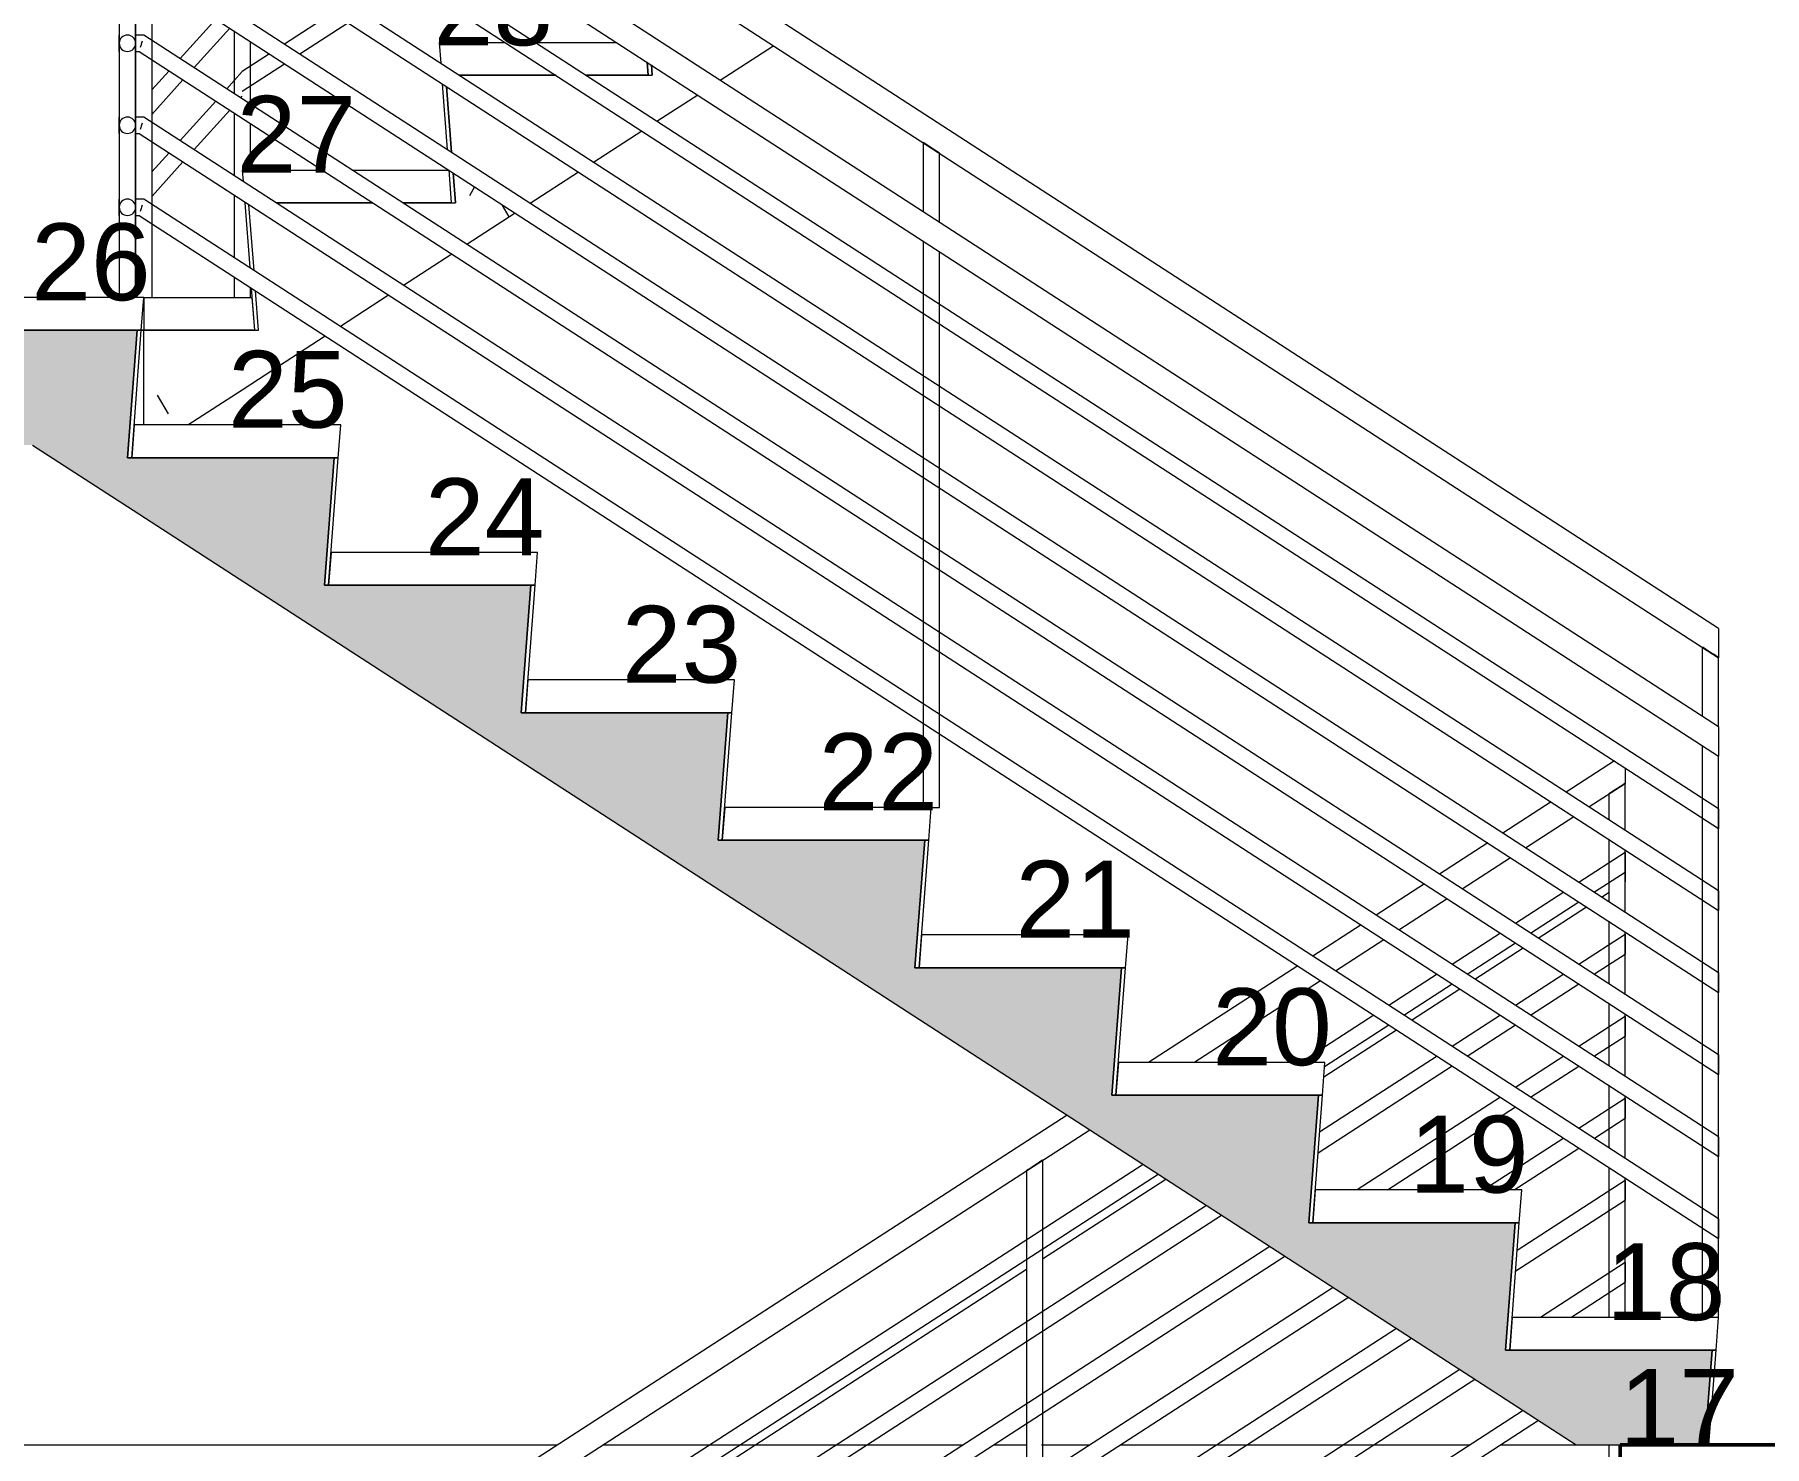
# Model space of a CAD drawing. Header units: millimetres. Extents: x -11864 to 89370, y -1600 to 12887.
# Drawn here: x 50407 to 53086, y 3348 to 5534 of the extents above; entities that cross this region are included whole.
import ezdxf

# ---------------------------------------------------------------- set-up
doc = ezdxf.new("R2010")
doc.units = ezdxf.units.MM
doc.linetypes.add('Dash Dot 3_16_', pattern=[793.75, 476.25, -158.75, 0, -158.75])
for name, color, linetype, lineweight in [('A-FLOR-HRAL', 6, 'Continuous', 9), ('A-FLOR-LEVL-1', 7, 'Dash Dot 3_16_', 9), ('A-ROOF-MCUT', 9, 'Continuous', 50), ('A-WALL', 4, 'Continuous', 13), ('S-STRS', 2, 'Continuous', 9), ('S-STRS-1', 2, 'Continuous', 20), ('S-STRS-ANNO', 7, 'Continuous', 9)]:
    doc.layers.add(name, color=color, linetype=linetype, lineweight=lineweight)
doc.styles.add('Arial', font='arial.ttf', dxfattribs={"height": 119.0625})
pattern_1 = [(0, (51684.25, 1649.4), (812.8, 203.2), [33.53, -576.07, 33.53, -576.07, -3251.2]), (0, (51684.25, 1649.4), (812.8, 203.2), [-1219.2, 33.528, -1185.672, 33.528, -576.072, -1422.4]), (0, (51684.25, 1649.4), (812.8, 203.2), [-3048, 33.53, -372.87, 33.53, -982.47]), (120, (51989.05, 1751), (-582.376, 602.305), [33.53, -576.07, 33.53, -576.07, -3251.2]), (120, (51989.05, 1751), (-582.376, 602.305), [-1219.2, 33.528, -1185.672, 33.528, -576.072, -1422.4]), (120, (51989.05, 1751), (-582.376, 602.305), [-3048, 33.53, -372.87, 33.53, -982.47]), (240, (52090.65, 2157.4), (-230.424, -805.505), [33.53, -576.07, 33.53, -3827.27]), (240, (52090.65, 2157.4), (-230.424, -805.505), [-643.13, -576.07, 33.53, -1185.67, -2032]), (240, (52090.65, 2157.4), (-230.424, -805.505), [-2438.4, 33.53, -576.07, 33.53, -1388.87]), (240, (52090.65, 2157.4), (-230.424, -805.505), [-3081.53, -372.87, 33.53, -982.47])]

# ---------------------------------------------------------------- blocks, each defined once
blk = doc.blocks.new('Railing - 1_-216612-SECTION-A_-A')
at = {"layer": 'A-FLOR-HRAL'}
for p, q in [((-13550.9, 2761.1), (-13550.9, 3790.8)), ((-13576.3, 3774.3), (-13576.3, 2761.1)), ((-13576.3, 2761.1), (-13563.6, 2761.1))]:
    blk.add_line(p, q, dxfattribs=at)
at = {"layer": 'A-FLOR-HRAL', "flags": 128}
for points in [[(-13563.6, 3782.5), (-13569.1, 3779), (-13573.5, 3776.1), (-13576, 3774.5), (-13576.3, 3774.3)], [(-13551.2, 3790.6), (-13553.7, 3789), (-13558.1, 3786.1), (-13563.6, 3782.5)]]:
    blk.add_lwpolyline(points, dxfattribs=at)
blk = doc.blocks.new('Railing - 1_-216604-SECTION-A_-A')
at = {"layer": 'A-FLOR-HRAL'}
for p, q in [((-12649.2, 4301.5), (-12649.2, 4374.2)), ((-12674.6, 4357.8), (-12674.6, 4318)), ((-12674.6, 4287.7), (-12674.6, 4191)), ((-12649.2, 4174.5), (-12649.2, 4271.3)), ((-12674.6, 4160.7), (-12674.6, 4064)), ((-12649.2, 4047.5), (-12649.2, 4144.3)), ((-12674.6, 4033.7), (-12674.6, 3937)), ((-12649.2, 3920.5), (-12649.2, 4017.3)), ((-12674.6, 3906.7), (-12674.6, 3810)), ((-12649.2, 3793.5), (-12649.2, 3890.3)), ((-12674.6, 3779.7), (-12674.6, 3547.4)), ((-12649.2, 3547.4), (-12649.2, 3763.3)), ((-12674.6, 3350), (-12674.6, 3155.6))]:
    blk.add_line(p, q, dxfattribs=at)
at = {"layer": 'A-FLOR-HRAL', "flags": 128}
for points in [[(-12661.9, 4366), (-12667.4, 4362.4), (-12671.8, 4359.6), (-12674.3, 4358), (-12674.6, 4357.8)], [(-12649.5, 4374), (-12652, 4372.4), (-12656.4, 4369.6), (-12661.9, 4366)]]:
    blk.add_lwpolyline(points, dxfattribs=at)
blk = doc.blocks.new('Railing - Railing-215944-SECTION-A_-A')
at = {"layer": 'A-FLOR-HRAL'}
for p, q in [((-12649.2, 4267.2), (-12720.8, 4220.9)), ((-12696.9, 4206.1), (-12649.2, 4236.9)), ((-12744.1, 4205.8), (-12818.9, 4157.4)), ((-12795.5, 4142.3), (-12720.8, 4190.6)), ((-12842.2, 4142.3), (-12917, 4093.9)), ((-12893.6, 4078.8), (-12818.9, 4127.2)), ((-12649.2, 4140.2), (-12720.8, 4093.9)), ((-12696.9, 4079.1), (-12649.2, 4109.9)), ((-12940.3, 4078.8), (-13015.1, 4030.4)), ((-12744.1, 4078.8), (-12818.9, 4030.4)), ((-12991.8, 4015.3), (-12917, 4063.7)), ((-12795.5, 4015.3), (-12720.8, 4063.6)), ((-13038.4, 4015.4), (-13151.5, 3942.2)), ((-13114.5, 3935.9), (-13015, 4000.2)), ((-12842.2, 4015.3), (-12917, 3966.9)), ((-12893.6, 3951.8), (-12818.9, 4000.2)), ((-12649.2, 4013.2), (-12720.8, 3966.9)), ((-12696.9, 3952.1), (-12649.2, 3982.9)), ((-12940.3, 3951.8), (-13122.2, 3834.1)), ((-12744.1, 3951.8), (-12818.9, 3903.4)), ((-13124.6, 3802.3), (-12917, 3936.7)), ((-12795.5, 3888.3), (-12720.8, 3936.6)), ((-12842.2, 3888.3), (-13064, 3744.8)), ((-12649.2, 3886.2), (-12720.8, 3839.9)), ((-13017.3, 3744.8), (-12818.9, 3873.2)), ((-12696.9, 3825.1), (-12649.2, 3855.9)), ((-12744.1, 3824.8), (-12867.8, 3744.8)), ((-12821, 3744.8), (-12720.8, 3809.6)), ((-13395.5, 3784.3), (-14782.8, 2886.6)), ((-14782.8, 2856.4), (-13372.1, 3769.2)), ((-12649.2, 3759.2), (-12816.3, 3651.1)), ((-12818.7, 3619.3), (-12649.2, 3728.9)), ((-13297.4, 3720.8), (-14782.8, 2759.6)), ((-14772.2, 2736.3), (-13274, 3705.6)), ((-13199.3, 3657.2), (-14697.4, 2687.9)), ((-14674, 2672.7), (-13175.9, 3642.1)), ((-12649.2, 3632.2), (-12780.3, 3547.4)), ((-13101.2, 3593.7), (-14599.3, 2624.4)), ((-12733.5, 3547.4), (-12649.2, 3601.9)), ((-14575.9, 2609.2), (-13077.8, 3578.6)), ((-13003.1, 3530.2), (-14501.2, 2560.8)), ((-14477.8, 2545.7), (-12979.8, 3515.1)), ((-12905, 3466.7), (-14403.1, 2497.3)), ((-14379.7, 2482.2), (-12881.7, 3451.5)), ((-12806.9, 3403.1), (-14305, 2433.8)), ((-14281.6, 2418.7), (-12783.6, 3388))]:
    blk.add_line(p, q, dxfattribs=at)
at = {"layer": 'A-FLOR-HRAL', "flags": 128}
for points in [[(-12649.2, 4267.2), (-12649.2, 4266.7), (-12649.2, 4265.2), (-12649.2, 4262.8), (-12649.2, 4259.6), (-12649.2, 4256), (-12649.2, 4252.1)], [(-12649.2, 4252.1), (-12649.2, 4248.2), (-12649.2, 4244.5), (-12649.2, 4241.4), (-12649.2, 4239), (-12649.2, 4237.5), (-12649.2, 4236.9)], [(-12649.2, 4140.2), (-12649.2, 4139.7), (-12649.2, 4138.2), (-12649.2, 4135.8), (-12649.2, 4132.6), (-12649.2, 4129), (-12649.2, 4125.1)], [(-12649.2, 4125.1), (-12649.2, 4121.2), (-12649.2, 4117.5), (-12649.2, 4114.4), (-12649.2, 4112), (-12649.2, 4110.5), (-12649.2, 4109.9)], [(-12649.2, 4013.2), (-12649.2, 4012.7), (-12649.2, 4011.2), (-12649.2, 4008.8), (-12649.2, 4005.6), (-12649.2, 4002), (-12649.2, 3998.1)], [(-12649.2, 3998.1), (-12649.2, 3994.2), (-12649.2, 3990.5), (-12649.2, 3987.4), (-12649.2, 3985), (-12649.2, 3983.5), (-12649.2, 3982.9)], [(-12649.2, 3886.2), (-12649.2, 3885.7), (-12649.2, 3884.2), (-12649.2, 3881.8), (-12649.2, 3878.6), (-12649.2, 3875), (-12649.2, 3871.1)], [(-12649.2, 3871.1), (-12649.2, 3867.2), (-12649.2, 3863.5), (-12649.2, 3860.4), (-12649.2, 3858), (-12649.2, 3856.5), (-12649.2, 3855.9)], [(-12649.2, 3759.2), (-12649.2, 3758.7), (-12649.2, 3757.2), (-12649.2, 3754.8), (-12649.2, 3751.6), (-12649.2, 3748), (-12649.2, 3744.1)], [(-12649.2, 3744.1), (-12649.2, 3740.2), (-12649.2, 3736.5), (-12649.2, 3733.4), (-12649.2, 3731), (-12649.2, 3729.5), (-12649.2, 3728.9)], [(-12649.2, 3632.2), (-12649.2, 3631.7), (-12649.2, 3630.2), (-12649.2, 3627.8), (-12649.2, 3624.6), (-12649.2, 3621), (-12649.2, 3617.1)], [(-12649.2, 3617.1), (-12649.2, 3613.2), (-12649.2, 3609.5), (-12649.2, 3606.4), (-12649.2, 3604), (-12649.2, 3602.5), (-12649.2, 3601.9)]]:
    blk.add_lwpolyline(points, dxfattribs=at)
for name in ['Railing - 1_-216604-SECTION-A_-A', 'Railing - 1_-216612-SECTION-A_-A']:
    blk.add_blockref(name, (0, 0))
blk = doc.blocks.new('Top Rail Type - Top Rail_Internal_-215961-SECTION-A_-A')
at = {"layer": 'A-FLOR-HRAL'}
for p, q in [((-12665.7, 4409), (-12740.4, 4360.6)), ((-12649.2, 4398.3), (-12649.2, 4396.9)), ((-12705.4, 4337.9), (-12649.2, 4374.2)), ((-12763.8, 4345.4), (-12838.5, 4297.1)), ((-12803.5, 4274.4), (-12728.7, 4322.8)), ((-12861.8, 4282), (-12936.6, 4233.6)), ((-12901.6, 4210.9), (-12826.8, 4259.3)), ((-12959.9, 4218.5), (-13034.7, 4170.1)), ((-12999.7, 4147.4), (-12924.9, 4195.8)), ((-13058, 4155.1), (-13132.9, 4106.6)), ((-13097.8, 4083.9), (-13023, 4132.4)), ((-13156.1, 4091.6), (-13387.1, 3942.2)), ((-13316.9, 3942.2), (-13121.1, 4068.9)), ((-13513.2, 3860.5), (-14782.8, 3039)), ((-14757.9, 3009.8), (-13478.2, 3837.8)), ((-14782.8, 3039), (-14960.6, 2841.8)), ((-14918.8, 2831.2), (-14757.9, 3009.8)), ((-12496.8, 1264), (-14935.2, 2841.8)), ((-14930.5, 2839.4), (-14933.7, 2843.2)), ((-14955.9, 2809.8), (-12496.8, 1218.6))]:
    blk.add_line(p, q, dxfattribs=at)
at = {"layer": 'A-FLOR-HRAL', "flags": 128}
for points in [[(-12649.2, 4396.9), (-12649.2, 4391), (-12649.2, 4385.6), (-12649.2, 4380.9), (-12649.2, 4377.3), (-12649.2, 4375), (-12649.2, 4374.2)], [(-14956.4, 2841.3), (-14960.6, 2841.8), (-14965.5, 2841.2), (-14970.1, 2839.3), (-14974.1, 2836.2), (-14977.1, 2832.3), (-14979, 2827.7), (-14979.6, 2822.8)], [(-14961.5, 2836.2), (-14958.3, 2840), (-14954.2, 2842.8), (-14949.5, 2844.4), (-14944.6, 2844.8), (-14939.7, 2843.9), (-14935.2, 2841.8)], [(-14933.7, 2843.2), (-14937.8, 2846), (-14942.5, 2847.7), (-14947.4, 2848.1), (-14952.3, 2847.2), (-14956.8, 2845), (-14960.6, 2841.8)], [(-14979.6, 2822.8), (-14979, 2817.8), (-14977.1, 2813.2), (-14974.1, 2809.3), (-14973.1, 2808.4)], [(-14955.9, 2809.8), (-14959.7, 2813), (-14962.5, 2817.1), (-14964.2, 2821.8), (-14964.6, 2826.8), (-14963.7, 2831.7), (-14961.5, 2836.2)], [(-12496.8, 1264), (-12496.8, 1263.3), (-12496.8, 1261), (-12496.8, 1257.4), (-12496.8, 1252.7), (-12496.8, 1247.2), (-12496.8, 1241.3)], [(-12496.8, 1241.3), (-12496.8, 1235.5), (-12496.8, 1230), (-12496.8, 1225.3), (-12496.8, 1221.7), (-12496.8, 1219.4), (-12496.8, 1218.6)]]:
    blk.add_lwpolyline(points, dxfattribs=at)
at = {"layer": 'A-FLOR-HRAL'}
blk.add_open_spline([(-14770.3, 3024.4), (-14771.4, 3025.7), (-14773.6, 3028.2), (-14776.6, 3031.8), (-14779.3, 3034.9), (-14781.9, 3038), (-14782.8, 3039), (-14782.8, 3039)], degree=3, knots=[0, 0, 0, 0, 0.0833333, 0.1666667, 0.25, 0.3333333, 0.5, 0.5, 0.5, 0.5], dxfattribs=at)
blk.add_open_spline([(-14757.9, 3009.8), (-14757.9, 3009.8), (-14759, 3011.2), (-14763.8, 3016.8), (-14768.2, 3021.8), (-14770.3, 3024.4)], degree=3, dxfattribs=at)
blk = doc.blocks.new('Handrail Type - Handrail_Internal_-216587-SECTION-A_-A')
at = {"layer": 'A-FLOR-HRAL'}
for p, q in [((-12685.7, 4198.2), (-12674.1, 4205.7)), ((-12783.8, 4134.7), (-12709.1, 4183.1)), ((-12882, 4071.2), (-12807.2, 4119.6)), ((-12980.1, 4007.7), (-12905.3, 4056.1)), ((-13115.7, 3920), (-13003.4, 3992.7)), ((-13551.2, 3638.2), (-13360.4, 3761.6)), ((-14760.7, 2855.5), (-13576, 3622.1)), ((-14795.1, 2877.1), (-14882.6, 2809.1)), ((-14770.6, 2847.9), (-14760.7, 2855.5)), ((-14813.8, 2814.4), (-14795, 2828.9)), ((-14915.4, 2783.7), (-14922.8, 2777.9)), ((-14973.2, 2738.8), (-15036.8, 2689.4)), ((-14935.2, 2689.4), (-15036.8, 2689.4)), ((-14974.7, 2689.4), (-14973.1, 2690.6)), ((-12496.8, 1111.6), (-14935.2, 2689.4)), ((-15036.8, 2651.3), (-14946.5, 2651.3)), ((-14946.5, 2651.3), (-12496.8, 1066.2))]:
    blk.add_line(p, q, dxfattribs=at)
at = {"layer": 'A-FLOR-HRAL', "flags": 128}
for points in [[(-12649.2, 4236.9), (-12649.2, 4233.2), (-12649.2, 4228.5), (-12649.2, 4224.9), (-12649.2, 4222.6), (-12649.2, 4221.8)], [(-15013.6, 2689.5), (-15017.9, 2692), (-15022.7, 2693.3), (-15027.7, 2693.2), (-15032.5, 2691.9), (-15036.8, 2689.4)], [(-12496.8, 1111.6), (-12496.8, 1110.9), (-12496.8, 1108.6), (-12496.8, 1105), (-12496.8, 1100.3), (-12496.8, 1094.8), (-12496.8, 1088.9)], [(-12496.8, 1088.9), (-12496.8, 1083.1), (-12496.8, 1077.6), (-12496.8, 1072.9), (-12496.8, 1069.3), (-12496.8, 1067), (-12496.8, 1066.2)]]:
    blk.add_lwpolyline(points, dxfattribs=at)
at = {"layer": 'A-FLOR-HRAL'}
for points, knots in [([(-14760.7, 2855.5), (-14760.7, 2855.5), (-14761.8, 2857), (-14765.1, 2861.6), (-14767.4, 2865), (-14768.1, 2865.9)], [0.5, 0.5, 0.5, 0.5, 0.6666667, 0.8333333, 0.8909203, 0.8909203, 0.8909203, 0.8909203]), ([(-15036.8, 2689.4), (-15037.2, 2689.4), (-15038, 2689.4), (-15039.3, 2689.3), (-15040.5, 2689.1), (-15041.7, 2688.8), (-15042.9, 2688.4), (-15044.1, 2688), (-15045.2, 2687.5), (-15046.3, 2686.9), (-15047.4, 2686.2), (-15048.7, 2685.2), (-15050, 2684.1), (-15051.1, 2682.9), (-15052.2, 2681.6), (-15053.3, 2679.9), (-15054.4, 2677.7), (-15055.5, 2674.5), (-15055.8, 2672), (-15055.8, 2670.4)], [0.5, 0.5, 0.5, 0.5, 0.5208333, 0.5416667, 0.5625, 0.5833333, 0.6041667, 0.625, 0.6458333, 0.6666667, 0.6875, 0.7083333, 0.75, 0.7708333, 0.7916667, 0.8333333, 0.875, 0.9166667, 1, 1, 1, 1]), ([(-14935.2, 2689.4), (-14935.2, 2689.4), (-14935.6, 2688.1), (-14936.8, 2684), (-14938, 2680), (-14939.3, 2675.3), (-14940.3, 2672), (-14940.8, 2670.4)], [0.5, 0.5, 0.5, 0.5, 0.6666667, 0.75, 0.8333333, 0.9166667, 1, 1, 1, 1]), ([(-15055.8, 2670.4), (-15055.8, 2668.7), (-15055.5, 2666.2), (-15054.4, 2663.1), (-15053.3, 2660.8), (-15052.2, 2659.1), (-15051.1, 2657.8), (-15050, 2656.6), (-15048.4, 2655.2), (-15046.7, 2654), (-15045.2, 2653.3), (-15044.1, 2652.7), (-15042.9, 2652.3), (-15041.7, 2651.9), (-15040.5, 2651.7), (-15039.3, 2651.5), (-15038, 2651.3), (-15037.2, 2651.3), (-15036.8, 2651.3)], [0, 0, 0, 0, 0.0833333, 0.125, 0.1666667, 0.2083333, 0.2291667, 0.25, 0.2916667, 0.3333333, 0.3541667, 0.375, 0.3958333, 0.4166667, 0.4375, 0.4583333, 0.4791667, 0.5, 0.5, 0.5, 0.5])]:
    blk.add_open_spline(points, degree=3, knots=knots, dxfattribs=at)
blk.add_open_spline([(-14940.8, 2670.4), (-14941.3, 2668.7), (-14942.3, 2665.4), (-14943.7, 2660.7), (-14944.8, 2656.7), (-14945.8, 2653.7), (-14946.3, 2651.8), (-14946.5, 2651.3), (-14946.5, 2651.3)], degree=3, dxfattribs=at)
blk = doc.blocks.new('Railing - 1_-V13-SECTION-A_-A')
at = {"layer": 'A-FLOR-HRAL'}
for p, q in [((-14955.5, 6156.1), (-14955.5, 6040.9)), ((-14930.1, 6032.7), (-14930.1, 6139.7)), ((-14955.5, 6002.8), (-14955.5, 5126.5)), ((-14930.1, 5126.5), (-14930.1, 5987.3)), ((-14942.8, 5126.5), (-14930.1, 5126.5))]:
    blk.add_line(p, q, dxfattribs=at)
at = {"layer": 'A-FLOR-HRAL', "flags": 128}
for points in [[(-14942.8, 6147.9), (-14948.3, 6151.5), (-14952.7, 6154.3), (-14955.2, 6155.9)], [(-14930.1, 6139.7), (-14930.4, 6139.9), (-14932.9, 6141.5), (-14937.3, 6144.3), (-14942.8, 6147.9)]]:
    blk.add_lwpolyline(points, dxfattribs=at)
blk = doc.blocks.new('Railing - 1_-V14-SECTION-A_-A')
at = {"layer": 'A-FLOR-HRAL'}
for p, q in [((-13736.3, 5366.6), (-13736.3, 5259.6)), ((-13710.9, 5243.1), (-13710.9, 5350.1)), ((-13736.3, 5214.2), (-13736.3, 4336.9)), ((-13710.9, 4336.9), (-13710.9, 5196.7)), ((-13723.6, 4336.9), (-13710.9, 4336.9))]:
    blk.add_line(p, q, dxfattribs=at)
at = {"layer": 'A-FLOR-HRAL', "flags": 128}
for points in [[(-13723.6, 5358.3), (-13729.1, 5361.9), (-13733.5, 5364.8), (-13736, 5366.4)], [(-13710.9, 5350.1), (-13711.2, 5350.3), (-13713.7, 5351.9), (-13718.1, 5354.8), (-13723.6, 5358.3)]]:
    blk.add_lwpolyline(points, dxfattribs=at)
blk = doc.blocks.new('Railing - 1_-255019-SECTION-A_-A')
at = {"layer": 'A-FLOR-HRAL'}
for p, q in [((-14777.7, 6086.3), (-14777.7, 6347.8)), ((-14803.1, 6319.7), (-14803.1, 6102.8)), ((-14803.1, 6057.5), (-14803.1, 5950.4)), ((-14777.7, 5934), (-14777.7, 6041)), ((-14803.1, 5905.1), (-14803.1, 5823.4)), ((-14777.7, 5807), (-14777.7, 5888.6)), ((-14803.1, 5793.2), (-14803.1, 5696.4)), ((-14777.7, 5680), (-14777.7, 5776.8)), ((-14803.1, 5666.2), (-14803.1, 5569.4)), ((-14777.7, 5553), (-14777.7, 5649.8)), ((-14803.1, 5539.2), (-14803.1, 5442.4)), ((-14777.7, 5426), (-14777.7, 5522.3)), ((-14803.1, 5412.2), (-14803.1, 5315.4)), ((-14777.7, 5323.9), (-14777.7, 5395.8)), ((-14803.1, 5285.2), (-14803.1, 5188.4)), ((-14803.1, 5158.2), (-14803.1, 5126.5)), ((-14777.7, 5126.5), (-14777.7, 5141.8))]:
    blk.add_line(p, q, dxfattribs=at)
at = {"layer": 'A-FLOR-HRAL', "flags": 128}
for points in [[(-14777.7, 6347.8), (-14778, 6347.5), (-14780.5, 6344.8), (-14784.9, 6339.9), (-14790.4, 6333.8)], [(-14790.4, 6333.8), (-14795.9, 6327.6), (-14800.3, 6322.7), (-14802.8, 6320), (-14803.1, 6319.7)]]:
    blk.add_lwpolyline(points, dxfattribs=at)
blk = doc.blocks.new('Railing - 1_-V15-SECTION-A_-A')
at = {"layer": 'A-FLOR-HRAL'}
for p, q in [((-14980.9, 6155.2), (-14980.9, 6040.9)), ((-14955.5, 6040.9), (-14955.5, 6155.2)), ((-14980.9, 6002.8), (-14980.9, 5126.5)), ((-14955.5, 5913.9), (-14955.5, 6002.8)), ((-14955.5, 5786.9), (-14955.5, 5888.9)), ((-14955.5, 5659.9), (-14955.5, 5761.9)), ((-14955.5, 5532.9), (-14955.5, 5634.9)), ((-14955.5, 5405.9), (-14955.5, 5507.9)), ((-14955.5, 5278.9), (-14955.5, 5380.9)), ((-14955.5, 5126.5), (-14955.5, 5253.9))]:
    blk.add_line(p, q, dxfattribs=at)
blk = doc.blocks.new('Railing - 1_-255017-SECTION-A_-A')
at = {"layer": 'A-FLOR-HRAL'}
for p, q in [((-14980.9, 6172.6), (-14980.9, 6040.9)), ((-14955.5, 6040.9), (-14955.5, 6156.1)), ((-14980.9, 6002.8), (-14980.9, 5126.5)), ((-14955.5, 5126.5), (-14955.5, 6002.8))]:
    blk.add_line(p, q, dxfattribs=at)
at = {"layer": 'A-FLOR-HRAL', "flags": 128}
for points in [[(-14968.2, 6164.4), (-14973.7, 6167.9), (-14978.1, 6170.8), (-14980.6, 6172.4), (-14980.9, 6172.6)], [(-14955.5, 6156.1), (-14955.8, 6156.3), (-14958.3, 6157.9), (-14962.7, 6160.8), (-14968.2, 6164.4)]]:
    blk.add_lwpolyline(points, dxfattribs=at)
blk = doc.blocks.new('Railing - 1_-255013-SECTION-A_-A')
at = {"layer": 'A-FLOR-HRAL'}
for p, q in [((-12529.8, 4585.2), (-12529.8, 4478.2)), ((-12504.4, 4461.8), (-12504.4, 4568.8)), ((-12529.8, 4432.8), (-12529.8, 3547.4)), ((-12504.4, 3547.4), (-12504.4, 4416.4))]:
    blk.add_line(p, q, dxfattribs=at)
at = {"layer": 'A-FLOR-HRAL', "flags": 128}
for points in [[(-12517.1, 4577), (-12522.6, 4580.6), (-12527, 4583.5), (-12529.5, 4585)], [(-12504.4, 4568.8), (-12504.7, 4569), (-12507.2, 4570.6), (-12511.6, 4573.5), (-12517.1, 4577)]]:
    blk.add_lwpolyline(points, dxfattribs=at)
blk = doc.blocks.new('Railing - Railing-216675-SECTION-A_-A')
at = {"layer": 'A-FLOR-HRAL'}
for p, q in [((-12504.4, 4334.8), (-14942.8, 5913.9)), ((-14950.3, 5888.5), (-12504.4, 4304.5)), ((-12504.4, 4207.8), (-14942.8, 5786.9)), ((-14950.3, 5761.5), (-12504.4, 4177.5)), ((-12504.4, 4080.8), (-14942.8, 5659.9)), ((-14950.3, 5634.5), (-12504.4, 4050.5)), ((-14831.5, 5557.6), (-14886.6, 5496.5)), ((-14650.1, 5567.1), (-14724.8, 5518.7)), ((-14701.5, 5503.6), (-14626.7, 5552)), ((-14980.9, 5520.2), (-14980.9, 5532.9)), ((-14980.9, 5507.5), (-14980.9, 5520.2)), ((-14942.8, 5532.9), (-14955.5, 5532.9)), ((-14955.5, 5520.2), (-14955.5, 5532.9)), ((-14955.5, 5507.9), (-14955.5, 5520.2)), ((-12504.4, 3953.8), (-14942.8, 5532.9)), ((-14865, 5482.5), (-14809.9, 5543.6)), ((-14955.5, 5507.5), (-14950.3, 5507.5)), ((-14950.3, 5507.5), (-12504.4, 3923.5)), ((-14748.2, 5503.6), (-14790.4, 5476.3)), ((-14903.8, 5477.4), (-14930.2, 5448.1)), ((-14790.4, 5476.3), (-14814.3, 5449.7)), ((-14790.4, 5446), (-14724.8, 5488.5)), ((-14930.2, 5410.1), (-14882.2, 5463.4)), ((-14792.8, 5435.7), (-14790.4, 5438.3)), ((-14831.5, 5430.6), (-14886.6, 5369.5)), ((-14865, 5355.5), (-14809.9, 5416.6)), ((-14980.9, 5393.2), (-14980.9, 5405.9)), ((-14980.9, 5380.5), (-14980.9, 5393.2)), ((-14942.8, 5405.9), (-14955.5, 5405.9)), ((-14955.5, 5393.2), (-14955.5, 5405.9)), ((-14955.5, 5380.9), (-14955.5, 5393.2)), ((-12504.4, 3826.8), (-14942.8, 5405.9)), ((-14955.5, 5380.5), (-14950.3, 5380.5)), ((-14950.3, 5380.5), (-12504.4, 3796.5)), ((-14903.8, 5350.4), (-14930.2, 5321.1)), ((-14930.1, 5283.2), (-14882.2, 5336.4)), ((-14980.9, 5266.2), (-14980.9, 5278.9)), ((-14942.8, 5278.9), (-14955.5, 5278.9)), ((-14955.5, 5266.2), (-14955.5, 5278.9)), ((-12504.4, 3699.8), (-14942.8, 5278.9)), ((-14980.9, 5253.5), (-14980.9, 5266.2)), ((-14955.5, 5253.9), (-14955.5, 5266.2)), ((-14955.5, 5253.5), (-14950.3, 5253.5)), ((-14950.3, 5253.5), (-12504.4, 3669.5))]:
    blk.add_line(p, q, dxfattribs=at)
at = {"layer": 'A-FLOR-HRAL', "flags": 128}
for points in [[(-12504.4, 4334.8), (-12504.4, 4334.3), (-12504.4, 4332.8), (-12504.4, 4330.4), (-12504.4, 4327.2), (-12504.4, 4323.6), (-12504.4, 4319.7)], [(-12504.4, 4319.7), (-12504.4, 4315.7), (-12504.4, 4312.1), (-12504.4, 4309), (-12504.4, 4306.6), (-12504.4, 4305), (-12504.4, 4304.5)], [(-12504.4, 4207.8), (-12504.4, 4207.3), (-12504.4, 4205.8), (-12504.4, 4203.4), (-12504.4, 4200.2), (-12504.4, 4196.6), (-12504.4, 4192.7)], [(-12504.4, 4192.7), (-12504.4, 4188.7), (-12504.4, 4185.1), (-12504.4, 4182), (-12504.4, 4179.6), (-12504.4, 4178), (-12504.4, 4177.5)], [(-12504.4, 4080.8), (-12504.4, 4080.3), (-12504.4, 4078.8), (-12504.4, 4076.4), (-12504.4, 4073.2), (-12504.4, 4069.6), (-12504.4, 4065.7)], [(-12504.4, 4065.7), (-12504.4, 4061.7), (-12504.4, 4058.1), (-12504.4, 4055), (-12504.4, 4052.6), (-12504.4, 4051), (-12504.4, 4050.5)], [(-12504.4, 3953.8), (-12504.4, 3953.3), (-12504.4, 3951.8), (-12504.4, 3949.4), (-12504.4, 3946.2), (-12504.4, 3942.6), (-12504.4, 3938.7)], [(-12504.4, 3938.7), (-12504.4, 3934.7), (-12504.4, 3931.1), (-12504.4, 3928), (-12504.4, 3925.6), (-12504.4, 3924), (-12504.4, 3923.5)], [(-12504.4, 3826.8), (-12504.4, 3826.3), (-12504.4, 3824.8), (-12504.4, 3822.4), (-12504.4, 3819.2), (-12504.4, 3815.6), (-12504.4, 3811.7)], [(-12504.4, 3811.7), (-12504.4, 3807.7), (-12504.4, 3804.1), (-12504.4, 3801), (-12504.4, 3798.6), (-12504.4, 3797), (-12504.4, 3796.5)], [(-12504.4, 3699.8), (-12504.4, 3699.3), (-12504.4, 3697.8), (-12504.4, 3695.4), (-12504.4, 3692.2), (-12504.4, 3688.6), (-12504.4, 3684.7)], [(-12504.4, 3684.7), (-12504.4, 3680.7), (-12504.4, 3677.1), (-12504.4, 3674), (-12504.4, 3671.6), (-12504.4, 3670), (-12504.4, 3669.5)]]:
    blk.add_lwpolyline(points, dxfattribs=at)
at = {"layer": 'A-FLOR-HRAL'}
for centre, start, end in [((-14968.2, 5520.2), 0, 180), ((-14968.2, 5520.2), 180, 0), ((-14968.2, 5393.2), 0, 180), ((-14968.2, 5393.2), 180, 0), ((-14968.2, 5266.2), 0, 180), ((-14968.2, 5266.2), 180, 0)]:
    blk.add_arc(centre, 12.7, start, end, dxfattribs=at)
for points in [[(-14946.6, 5520.2), (-14946.9, 5519.1), (-14947.5, 5516.9), (-14948.1, 5514.8), (-14948.4, 5513.8)], [(-14945.6, 5523.5), (-14945.9, 5522.4), (-14946.2, 5521.3), (-14946.6, 5520.2)], [(-14946.6, 5393.2), (-14946.9, 5392.1), (-14947.5, 5389.9), (-14948.1, 5387.8), (-14948.4, 5386.8)], [(-14945.6, 5396.5), (-14945.9, 5395.4), (-14946.2, 5394.3), (-14946.6, 5393.2)], [(-14946.6, 5266.2), (-14946.9, 5265.1), (-14947.5, 5262.9), (-14948.1, 5260.8), (-14948.4, 5259.8)], [(-14945.6, 5269.5), (-14945.9, 5268.4), (-14946.2, 5267.3), (-14946.6, 5266.2)]]:
    blk.add_open_spline(points, degree=3, dxfattribs=at)
for name in ['Railing - 1_-255019-SECTION-A_-A', 'Railing - 1_-255017-SECTION-A_-A', 'Railing - 1_-V15-SECTION-A_-A', 'Railing - 1_-V13-SECTION-A_-A', 'Railing - 1_-V14-SECTION-A_-A', 'Railing - 1_-255013-SECTION-A_-A']:
    blk.add_blockref(name, (0, 0))
blk = doc.blocks.new('Top Rail Type - Top Rail_Internal_-216683-SECTION-A_-A')
at = {"layer": 'A-FLOR-HRAL'}
for p, q in [((-12656.8, 7772.4), (-14790.4, 6390.7)), ((-14765.5, 6361.4), (-12656.8, 7727)), ((-14790.4, 6390.7), (-14968.2, 6193.3)), ((-14926.5, 6182.7), (-14765.5, 6361.4)), ((-12504.4, 4614.2), (-14942.8, 6193.3)), ((-14938.1, 6190.9), (-14941.3, 6194.7)), ((-14963.5, 6161.3), (-12504.4, 4568.8))]:
    blk.add_line(p, q, dxfattribs=at)
at = {"layer": 'A-FLOR-HRAL', "flags": 128}
for points in [[(-12656.8, 7772.4), (-12656.8, 7771.6), (-12656.8, 7769.4), (-12656.8, 7765.8), (-12656.8, 7761.1), (-12656.8, 7755.6), (-12656.8, 7749.7)], [(-12656.8, 7749.7), (-12656.8, 7743.8), (-12656.8, 7738.4), (-12656.8, 7733.7), (-12656.8, 7730), (-12656.8, 7727.8), (-12656.8, 7727)], [(-14964, 6192.8), (-14968.2, 6193.3), (-14973.1, 6192.6), (-14977.7, 6190.7), (-14981.7, 6187.7), (-14984.7, 6183.8), (-14986.6, 6179.2), (-14987.2, 6174.2)], [(-14963.5, 6161.3), (-14967.3, 6164.5), (-14970.1, 6168.6), (-14971.8, 6173.3), (-14972.2, 6178.3), (-14971.3, 6183.2), (-14969.1, 6187.7)], [(-14969.1, 6187.7), (-14965.9, 6191.4), (-14961.8, 6194.3), (-14957.1, 6195.9), (-14952.2, 6196.3), (-14947.3, 6195.4), (-14942.8, 6193.3)], [(-14941.3, 6194.7), (-14945.4, 6197.5), (-14950.1, 6199.2), (-14955, 6199.6), (-14959.9, 6198.7), (-14964.4, 6196.5), (-14968.2, 6193.3)], [(-14987.2, 6174.2), (-14986.6, 6169.3), (-14984.7, 6164.7), (-14981.7, 6160.8)], [(-12504.4, 4614.2), (-12504.4, 4613.4), (-12504.4, 4611.1), (-12504.4, 4607.5), (-12504.4, 4602.8), (-12504.4, 4597.4), (-12504.4, 4591.5)], [(-12504.4, 4591.5), (-12504.4, 4585.6), (-12504.4, 4580.1), (-12504.4, 4575.4), (-12504.4, 4571.8), (-12504.4, 4569.6), (-12504.4, 4568.8)]]:
    blk.add_lwpolyline(points, dxfattribs=at)
at = {"layer": 'A-FLOR-HRAL'}
blk.add_open_spline([(-14777.9, 6376.1), (-14779, 6377.3), (-14781.2, 6379.9), (-14784.2, 6383.5), (-14786.8, 6386.5), (-14789.5, 6389.7), (-14790.4, 6390.7), (-14790.4, 6390.7)], degree=3, knots=[0, 0, 0, 0, 0.0833333, 0.1666667, 0.25, 0.3333333, 0.5, 0.5, 0.5, 0.5], dxfattribs=at)
blk.add_open_spline([(-14765.5, 6361.4), (-14765.5, 6361.4), (-14766.6, 6362.8), (-14771.4, 6368.4), (-14775.8, 6373.5), (-14777.9, 6376.1)], degree=3, dxfattribs=at)
blk = doc.blocks.new('Handrail Type - Handrail_Internal_-216697-SECTION-A_-A')
at = {"layer": 'A-FLOR-HRAL'}
for p, q in [((-13558.8, 6990.5), (-12681.7, 7558.5)), ((-14768.3, 6207.2), (-13583.6, 6974.4)), ((-14802.7, 6228.7), (-14891.3, 6159.9)), ((-14778.2, 6199.5), (-14768.3, 6207.2)), ((-14821.3, 6166), (-14802.6, 6180.5)), ((-14923.1, 6135.2), (-14930.4, 6129.5)), ((-14980.8, 6090.3), (-15044.4, 6040.9)), ((-14942.8, 6040.9), (-15044.4, 6040.9)), ((-14982.3, 6040.9), (-14980.7, 6042.1)), ((-12504.4, 4461.8), (-14942.8, 6040.9)), ((-15044.4, 6002.8), (-14954.1, 6002.8)), ((-14954.1, 6002.8), (-12504.4, 4416.4))]:
    blk.add_line(p, q, dxfattribs=at)
at = {"layer": 'A-FLOR-HRAL', "flags": 128}
for points in [[(-12656.8, 7589.7), (-12656.8, 7586), (-12656.8, 7581.3), (-12656.8, 7577.6), (-12656.8, 7575.4), (-12656.8, 7574.6)], [(-15021.2, 6041), (-15025.5, 6043.5), (-15030.3, 6044.8), (-15035.3, 6044.7), (-15040.1, 6043.4), (-15044.4, 6040.9)], [(-12504.4, 4461.8), (-12504.4, 4461), (-12504.4, 4458.7), (-12504.4, 4455.1), (-12504.4, 4450.4), (-12504.4, 4445), (-12504.4, 4439.1)], [(-12504.4, 4439.1), (-12504.4, 4433.2), (-12504.4, 4427.7), (-12504.4, 4423), (-12504.4, 4419.4), (-12504.4, 4417.2), (-12504.4, 4416.4)]]:
    blk.add_lwpolyline(points, dxfattribs=at)
at = {"layer": 'A-FLOR-HRAL'}
for points, knots in [([(-14768.3, 6207.2), (-14768.3, 6207.2), (-14769.3, 6208.6), (-14772.7, 6213.3), (-14775, 6216.6), (-14775.6, 6217.5)], [0.5, 0.5, 0.5, 0.5, 0.6666667, 0.8333333, 0.8909203, 0.8909203, 0.8909203, 0.8909203]), ([(-15044.4, 6040.9), (-15044.8, 6040.9), (-15045.6, 6040.9), (-15046.9, 6040.7), (-15048.1, 6040.5), (-15049.3, 6040.3), (-15050.5, 6039.9), (-15051.7, 6039.5), (-15052.8, 6038.9), (-15053.9, 6038.4), (-15055, 6037.7), (-15056.3, 6036.7), (-15057.6, 6035.6), (-15058.7, 6034.4), (-15059.8, 6033.1), (-15060.9, 6031.4), (-15062, 6029.2), (-15063.1, 6026), (-15063.4, 6023.5), (-15063.4, 6021.8)], [0.5, 0.5, 0.5, 0.5, 0.5208333, 0.5416667, 0.5625, 0.5833333, 0.6041667, 0.625, 0.6458333, 0.6666667, 0.6875, 0.7083333, 0.75, 0.7708333, 0.7916667, 0.8333333, 0.875, 0.9166667, 1, 1, 1, 1]), ([(-14942.8, 6040.9), (-14942.8, 6040.9), (-14943.2, 6039.6), (-14944.4, 6035.5), (-14945.6, 6031.5), (-14947, 6026.8), (-14947.9, 6023.5), (-14948.4, 6021.8)], [0.5, 0.5, 0.5, 0.5, 0.6666667, 0.75, 0.8333333, 0.9166667, 1, 1, 1, 1]), ([(-15063.4, 6021.8), (-15063.4, 6020.2), (-15063.1, 6017.7), (-15062, 6014.5), (-15060.9, 6012.3), (-15059.8, 6010.6), (-15058.7, 6009.3), (-15057.6, 6008.1), (-15056, 6006.7), (-15054.3, 6005.5), (-15052.8, 6004.7), (-15051.7, 6004.2), (-15050.5, 6003.8), (-15049.3, 6003.4), (-15048.1, 6003.1), (-15046.9, 6002.9), (-15045.6, 6002.8), (-15044.8, 6002.8), (-15044.4, 6002.8)], [0, 0, 0, 0, 0.0833333, 0.125, 0.1666667, 0.2083333, 0.2291667, 0.25, 0.2916667, 0.3333333, 0.3541667, 0.375, 0.3958333, 0.4166667, 0.4375, 0.4583333, 0.4791667, 0.5, 0.5, 0.5, 0.5])]:
    blk.add_open_spline(points, degree=3, knots=knots, dxfattribs=at)
blk.add_open_spline([(-14948.4, 6021.8), (-14948.9, 6020.2), (-14949.9, 6016.9), (-14951.3, 6012.2), (-14952.5, 6008.2), (-14953.4, 6005.2), (-14953.9, 6003.2), (-14954.1, 6002.8), (-14954.1, 6002.8)], degree=3, dxfattribs=at)

msp = doc.modelspace()

# ---------------------------------------------------------------- hatches: boundary and pattern name
at = {"layer": 'S-STRS'}
h = msp.add_hatch(dxfattribs=at)
h.set_pattern_fill('FP_5', color=256, style=0, pattern_type=2)
h.set_pattern_definition(pattern_1)
h.paths.add_polyline_path([(51076.5, 5209), (51151.2, 5257.3), (51055.2, 5319.5), (51058.7, 5273.1), (51058.7, 5220.5)], flags=0)
h.paths.add_polyline_path([(51174.6, 5272.5), (51249.3, 5320.8), (51045, 5453.1), (51052.8, 5351.3), (51148.6, 5289.3)], flags=0)
h.paths.add_polyline_path([(51272.6, 5336), (51347.3, 5384.3), (51214.3, 5470.5), (51064.9, 5470.5), (51251.1, 5349.9)], flags=0)
h.paths.add_polyline_path([(51363.5, 5404.1), (51363.5, 5470.5), (51261, 5470.5), (51348.6, 5413.7)], flags=0)
for points in [[(50551.1, 4802.7), (50551.1, 4878.3), (50566.1, 5075.7), (49661.9, 5075.7), (49661.9, 4897.9), (50404, 4897.9)], [(52794.2, 3350), (52993.3, 3350), (53004.5, 3496.6), (52684.7, 3496.6), (52699.7, 3694), (52379.9, 3694), (52394.9, 3891.4), (52075.1, 3891.4), (52090.1, 4088.8), (51770.3, 4088.8), (51785.3, 4286.1), (51465.5, 4286.1), (51480.5, 4483.5), (51160.7, 4483.5), (51175.7, 4680.9), (50855.9, 4680.9), (50870.9, 4878.3), (50551.1, 4878.3), (50551.1, 4802.7), (52791.5, 3351.7)]]:
    msp.add_hatch(color=256, dxfattribs=at).paths.add_polyline_path(points, flags=0)
h = msp.add_hatch(dxfattribs=at)
h.set_pattern_fill('FP_5', color=256, style=0, pattern_type=2)
h.set_pattern_definition(pattern_1)
h.paths.add_polyline_path([(50592.7, 4929.1), (50644.4, 4929.1), (50728.7, 4983.7), (50728.7, 5075.7), (50576.3, 5075.7), (50576.3, 4929.1)], flags=0)

# ---------------------------------------------------------------- linework, layer by layer
at = {"layer": 'A-FLOR-LEVL-1'}
msp.add_line((37042.8, 3350), (67122.2, 3350), dxfattribs=at)
at = {"layer": 'A-ROOF-MCUT'}
for p, q in [((65277.8, 3350), (52862.3, 3350)), ((52862.3, 3350), (52862.3, 3150))]:
    msp.add_line(p, q, dxfattribs=at)
at = {"layer": 'A-WALL'}
for p, q in [((49682.2, 3350), (51216.9, 3350)), ((51287, 3350), (51452.4, 3350)), ((51522.5, 3350), (51648.7, 3350)), ((51695.4, 3350), (51845, 3350)), ((51891.7, 3350), (51943, 3350)), ((51968, 3350), (52041.2, 3350)), ((52088, 3350), (52237.5, 3350)), ((52284, 3350), (52433.8, 3350)), ((52480.4, 3350), (52630, 3350)), ((52676.7, 3350), (52794.2, 3350))]:
    msp.add_line(p, q, dxfattribs=at)
at = {"layer": 'S-STRS'}
for p, q in [((51033.5, 5521.3), (51136, 5521.3)), ((51033.5, 5521.3), (51035.9, 5489.2)), ((51182.6, 5521.3), (51308.6, 5521.3)), ((51357.1, 5470.5), (51355.6, 5490.8)), ((51355.6, 5490.8), (51357.1, 5470.5)), ((51468.7, 5463), (51550.3, 5515.8)), ((51064.9, 5470.5), (51214.5, 5470.5)), ((51214.5, 5470.5), (51064.9, 5470.5)), ((51261, 5470.5), (51363.5, 5470.5)), ((51357.1, 5470.5), (51261, 5470.5)), ((51357.1, 5470.5), (51363.5, 5470.5)), ((51362.3, 5486.5), (51363.5, 5470.5)), ((51363.5, 5470.5), (51362.3, 5486.5)), ((51038.3, 5457.5), (51046.1, 5355.7)), ((51045, 5453.2), (51052.8, 5351.3)), ((51052.8, 5351.3), (51045, 5453.2)), ((51370.7, 5399.5), (51433.9, 5440.4)), ((51272.6, 5336), (51347.4, 5384.4)), ((50728.7, 5323.9), (50852.4, 5323.9)), ((50728.7, 5323.9), (50730, 5306.3)), ((50899, 5323.9), (51048.5, 5323.9)), ((51048.5, 5324), (51052.3, 5273.1)), ((51048.5, 5323.9), (51052.3, 5273.1)), ((51055.2, 5319.6), (51058.7, 5273.1)), ((51058.7, 5273.1), (51055.2, 5319.6)), ((51174.6, 5272.5), (51249.4, 5320.9)), ((50732.4, 5274.5), (50732.6, 5273.1)), ((50734.7, 5273.1), (50732.6, 5273.1)), ((50732.6, 5273.1), (50740.2, 5172.8)), ((50734.7, 5273.1), (50732.6, 5273.1)), ((50746.9, 5168.4), (50739.1, 5270.2)), ((50746.9, 5168.4), (50739.1, 5270.2)), ((50781.4, 5273.1), (50930.9, 5273.1)), ((50930.9, 5273.1), (50781.4, 5273.1)), ((50977.5, 5273.1), (51058.7, 5273.1)), ((51052.3, 5273.1), (50977.5, 5273.1)), ((51052.3, 5273.1), (51058.7, 5273.1)), ((51076.5, 5209), (51151.3, 5257.4)), ((50978.5, 5145.5), (51053.2, 5193.9)), ((50576.3, 5126.5), (50576.3, 5075.7)), ((50589, 5126.5), (50728.7, 5126.5)), ((50728.7, 5126.5), (50743.7, 5126.5)), ((50742.6, 5141), (50747.5, 5075.7)), ((50743.7, 5126.5), (50747.5, 5075.7)), ((50753.9, 5075.7), (50749.3, 5136.6)), ((50753.9, 5075.7), (50749.3, 5136.6)), ((50880.8, 5082.2), (50955.2, 5130.4)), ((50572.4, 5075.7), (50576.3, 5075.7)), ((50576.3, 5075.7), (50572.4, 5075.7)), ((50576.3, 5075.7), (50596.2, 5075.7)), ((50576.3, 4929.1), (50576.3, 5075.7)), ((50728.7, 5075.7), (50576.3, 5075.7)), ((50596.2, 5075.7), (50728.7, 5075.7)), ((50728.7, 5075.7), (50753.9, 5075.7)), ((50747.5, 5075.7), (50728.7, 5075.7)), ((50747.5, 5075.7), (50753.9, 5075.7)), ((50753.9, 5000), (50857.1, 5066.9)), ((50644.4, 4929.1), (50728.7, 4983.7)), ((50728.7, 4983.7), (50753.9, 5000))]:
    msp.add_line(p, q, dxfattribs=at)
at = {"layer": 'S-STRS-1'}
for p, q in [((50576.3, 5126.5), (49661.9, 5126.5)), ((50572.4, 5075.7), (50576.3, 5126.5)), ((50566.1, 5075.7), (49661.9, 5075.7)), ((49661.9, 5075.7), (50572.4, 5075.7)), ((50551.1, 4878.3), (50566.1, 5075.7)), ((50566.1, 5075.7), (50551.1, 4878.3)), ((50557.5, 4878.3), (50572.4, 5075.7)), ((50572.4, 5075.7), (50566.1, 5075.7)), ((50561.3, 4929.1), (50557.5, 4878.3)), ((50881.1, 4929.1), (50561.3, 4929.1)), ((50877.2, 4878.3), (50881.1, 4929.1)), ((50404, 4897.9), (50551.1, 4802.7)), ((50870.9, 4878.3), (50551.1, 4878.3)), ((50551.1, 4878.3), (50557.5, 4878.3)), ((50557.5, 4878.3), (50877.2, 4878.3)), ((50855.9, 4680.9), (50870.9, 4878.3)), ((50870.9, 4878.3), (50855.9, 4680.9)), ((50862.3, 4680.9), (50877.2, 4878.3)), ((50877.2, 4878.3), (50870.9, 4878.3)), ((50551.1, 4802.7), (52794.2, 3350)), ((50866.1, 4731.7), (50862.3, 4680.9)), ((51185.9, 4731.7), (50866.1, 4731.7)), ((51182, 4680.9), (51185.9, 4731.7)), ((51175.7, 4680.9), (50855.9, 4680.9)), ((50855.9, 4680.9), (50862.3, 4680.9)), ((50862.3, 4680.9), (51182, 4680.9)), ((51160.7, 4483.5), (51175.7, 4680.9)), ((51175.7, 4680.9), (51160.7, 4483.5)), ((51167.1, 4483.5), (51182, 4680.9)), ((51182, 4680.9), (51175.7, 4680.9)), ((51170.9, 4534.3), (51167.1, 4483.5)), ((51490.7, 4534.3), (51170.9, 4534.3)), ((51486.8, 4483.5), (51490.7, 4534.3)), ((51480.5, 4483.5), (51160.7, 4483.5)), ((51160.7, 4483.5), (51167.1, 4483.5)), ((51167.1, 4483.5), (51486.8, 4483.5)), ((51465.5, 4286.1), (51480.5, 4483.5)), ((51480.5, 4483.5), (51465.5, 4286.1)), ((51471.9, 4286.1), (51486.8, 4483.5)), ((51486.8, 4483.5), (51480.5, 4483.5)), ((51475.7, 4336.9), (51471.9, 4286.1)), ((51795.5, 4336.9), (51475.7, 4336.9)), ((51791.6, 4286.1), (51795.5, 4336.9)), ((51785.3, 4286.1), (51465.5, 4286.1)), ((51465.5, 4286.1), (51471.9, 4286.1)), ((51471.9, 4286.1), (51791.6, 4286.1)), ((51770.3, 4088.8), (51785.3, 4286.1)), ((51785.3, 4286.1), (51770.3, 4088.8)), ((51776.7, 4088.8), (51791.6, 4286.1)), ((51791.6, 4286.1), (51785.3, 4286.1)), ((51780.5, 4139.6), (51776.7, 4088.8)), ((52100.3, 4139.6), (51780.5, 4139.6)), ((52096.4, 4088.8), (52100.3, 4139.6)), ((52090.1, 4088.8), (51770.3, 4088.8)), ((51770.3, 4088.8), (51776.7, 4088.8)), ((51776.7, 4088.8), (52096.4, 4088.8)), ((52075.1, 3891.4), (52090.1, 4088.8)), ((52090.1, 4088.8), (52075.1, 3891.4)), ((52081.5, 3891.4), (52096.4, 4088.8)), ((52096.4, 4088.8), (52090.1, 4088.8)), ((52085.3, 3942.2), (52081.5, 3891.4)), ((52405.1, 3942.2), (52085.3, 3942.2)), ((52401.2, 3891.4), (52405.1, 3942.2)), ((52394.9, 3891.4), (52075.1, 3891.4)), ((52075.1, 3891.4), (52081.5, 3891.4)), ((52081.5, 3891.4), (52401.2, 3891.4)), ((52379.9, 3694), (52394.9, 3891.4)), ((52394.9, 3891.4), (52379.9, 3694)), ((52386.3, 3694), (52401.2, 3891.4)), ((52401.2, 3891.4), (52394.9, 3891.4)), ((52390.1, 3744.8), (52386.3, 3694)), ((52709.9, 3744.8), (52390.1, 3744.8)), ((52706, 3694), (52709.9, 3744.8)), ((52699.7, 3694), (52379.9, 3694)), ((52379.9, 3694), (52386.3, 3694)), ((52386.3, 3694), (52706, 3694)), ((52684.7, 3496.6), (52699.7, 3694)), ((52699.7, 3694), (52684.7, 3496.6)), ((52691.1, 3496.6), (52706, 3694)), ((52706, 3694), (52699.7, 3694)), ((52694.9, 3547.4), (52691.1, 3496.6)), ((53014.7, 3547.4), (52694.9, 3547.4)), ((53010.8, 3496.6), (53014.7, 3547.4)), ((53004.5, 3496.6), (52684.7, 3496.6)), ((52684.7, 3496.6), (52691.1, 3496.6)), ((52691.1, 3496.6), (53010.8, 3496.6)), ((52993.3, 3350), (53004.5, 3496.6)), ((53004.5, 3496.6), (52993.3, 3350)), ((52999.7, 3350), (53010.8, 3496.6)), ((53010.8, 3496.6), (53004.5, 3496.6)), ((52794.2, 3350), (52993.3, 3350)), ((52993.3, 3350), (52999.7, 3350))]:
    msp.add_line(p, q, dxfattribs=at)

# ---------------------------------------------------------------- block references
at = {"layer": 'A-FLOR-HRAL'}
for name in ['Top Rail Type - Top Rail_Internal_-216683-SECTION-A_-A', 'Railing - Railing-216675-SECTION-A_-A', 'Handrail Type - Handrail_Internal_-216697-SECTION-A_-A', 'Top Rail Type - Top Rail_Internal_-215961-SECTION-A_-A', 'Railing - Railing-215944-SECTION-A_-A', 'Handrail Type - Handrail_Internal_-216587-SECTION-A_-A']:
    msp.add_blockref(name, (65519.1, 0), dxfattribs=at)

# ---------------------------------------------------------------- texts
at = {"layer": 'S-STRS-ANNO', "char_height": 119.06, "width": 219.776, "attachment_point": 1, "line_spacing_factor": 0.941778, "style": 'Arial'}
for s, insert in [('28', (51024.8, 5636)), ('27', (50720, 5438.7)), ('26', (50401.9, 5241.3)), ('25', (50706.7, 5043.9)), ('24', (51011.5, 4846.5)), ('23', (51316.3, 4649.1)), ('22', (51621.1, 4451.7)), ('21', (51925.9, 4254.3)), ('20', (52230.7, 4056.9)), ('19', (52535.5, 3859.6)), ('18', (52840.3, 3662.2)), ('17', (52861.1, 3467.5))]:
    msp.add_mtext(s, dxfattribs=dict(at, insert=insert))

doc.saveas('drawing.dxf')
